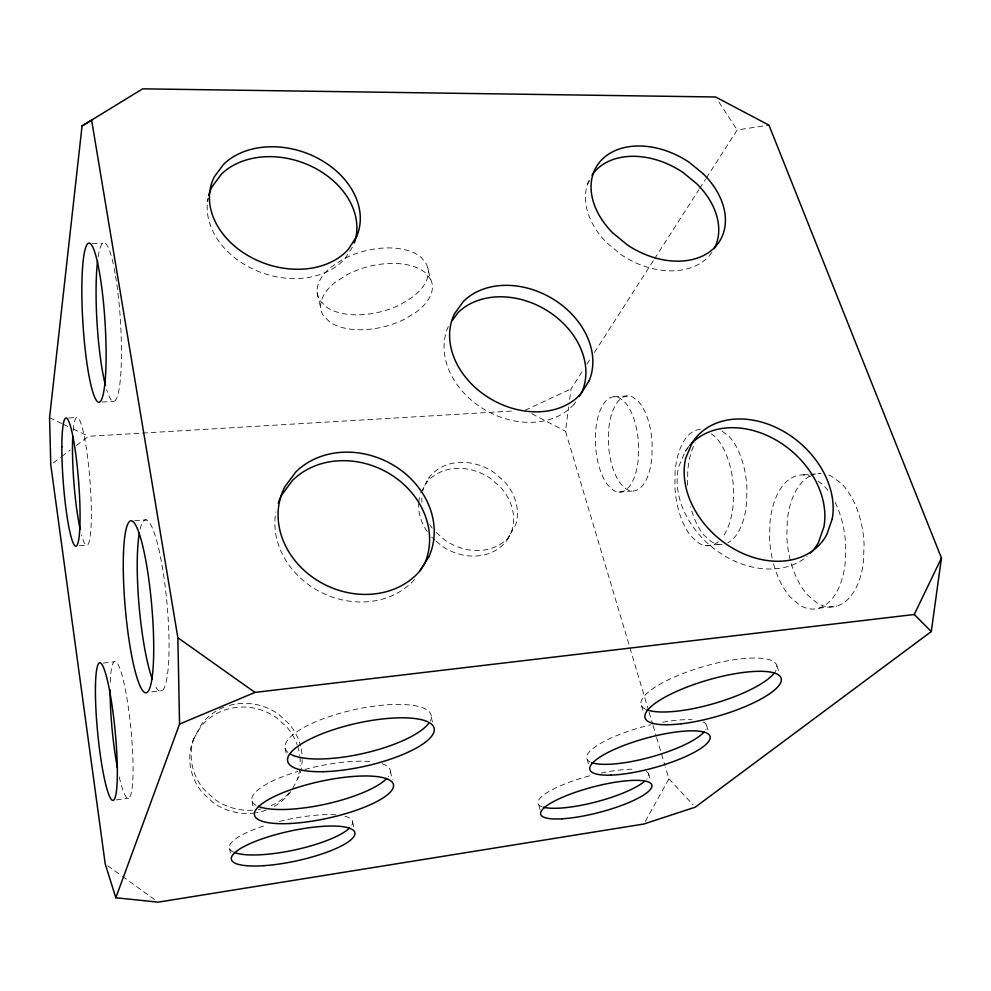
<?xml version="1.0" encoding="UTF-8"?>
<svg xmlns="http://www.w3.org/2000/svg" width="991" height="991" viewBox="0 0 991 991"><rect width="100%" height="100%" fill="white"/><g stroke="black" fill="none" stroke-linecap="round" stroke-linejoin="round"><path stroke-width="0.74" stroke-dasharray="4.96 3.72" d="M687.519 485.28L687.766 470.824A58.085 29.557 85.4 0 1 695.187 442.779M648.671 710.807L565.489 431.234L568.661 407.041M569.664 399.484L571.051 388.906L583.575 369.383M207.553 201.408L208.197 198.596M255.108 812.905A55.62 52.808 22.5 0 1 213.115 802.586L202.362 792.589A55.62 52.808 22.5 0 1 193.48 739.224L201.854 723.665A55.93 53.031 22.6 0 1 224.053 707.215M688.757 446.52A81.002 62.371 40 0 0 685.277 451.289L678.773 466.538A81.002 62.371 40 0 0 718.19 551.727A81.002 62.371 40 0 0 807.157 556.31M507.194 539.872L511.975 530.123A49.538 41.585 31.4 0 0 500.182 486.854L490.619 478.566A49.538 41.585 31.4 0 0 425.882 483.422L429.14 477.464A49.872 41.746 31.4 0 1 494.261 472.67L503.886 480.994A49.872 41.746 31.4 0 1 515.803 524.474L507.194 539.872A49.538 41.585 31.4 0 1 441.478 545.756L436.164 541.086M292.704 788.378L299.158 776.139A55.93 53.031 22.6 0 0 302.181 759.589M420.717 492.985L429.14 477.464M587.415 184.499L589.509 180.647M645.314 821.353L668.913 778.852L665.395 767.022M193.48 739.224L200.405 727.283A55.62 52.808 22.5 0 1 276.638 717.806L287.093 727.357A55.62 52.808 22.5 0 1 297.189 744.811M448.341 326.497A74.474 58.519 29.6 0 0 483.075 408.701A74.474 58.519 29.6 0 0 574.136 404.179L575.585 401.863M586.907 364.18L591.082 357.677M594.427 352.474L653.701 260.088M654.543 258.787L698.791 189.826M699.621 188.525L705.468 179.408M706.298 178.107L737.193 129.97L768.954 125.139M352.4 247.106L344.818 258.849A76.629 58.717 19.4 0 1 255.306 270.134A76.629 58.717 19.4 0 1 208.06 198.336M574.136 404.179L575.684 401.838M685.277 451.289L687.915 448.031M53.204 462.958L60.525 457.446M61.739 456.517L70.274 450.087M76.381 445.492L88.583 436.3L141.032 433.166M525.143 410.237L571.051 388.906M116.381 799.91L128.607 798.238M151.784 691.817L162.066 690.64M818.888 608.177L836.776 606.133M103.299 663.041L113.866 661.901M705.951 545.657L718.921 544.418M79.429 545.731L86.242 545.174M803.168 474.924L809.127 474.454M810.613 474.33L821.031 473.5A67.066 38.228 83.5 0 0 811.257 475.469M618.842 492.093L632.072 491.028M134.665 520.746L146.371 519.829M142.568 433.067L512.805 410.98M613.949 396.747L627.241 395.979M68.713 417.967L76.951 417.508M102.098 402.024L113.854 401.405M92.213 243.625L102.593 243.427M49.55 417.731L62.099 423.702M63.486 424.359L67.673 426.353M73.247 429.004L88.583 436.3M531.87 413.743L565.489 431.234M107.685 865.713L121.224 875.487M122.463 876.378L154.472 899.481M818.033 481.106L822.951 484.735A67.363 37.67 83.6 0 1 828.377 491.078M722.154 431.147L728.893 436.263A58.085 29.557 85.4 0 1 746.929 488.154L746.557 503.589A58.085 29.557 85.4 0 1 727.815 542.771M711.216 433.748L715.663 437.18A58.271 29.185 85.4 0 1 733.551 489.244L733.204 504.741A58.271 29.185 85.4 0 1 722.315 537.432M436.151 532.44L444.909 540.12A49.872 41.746 31.4 0 0 511.009 534.273M431.667 537.134L435.037 540.095M668.913 778.852L693.18 804.903M430.701 279.437L425.238 272.612A57.094 31.08 -14 0 0 346.974 274.718L335.404 282.15A57.094 31.08 -14 0 0 323.339 315.547L329.557 321.889A57.094 31.08 -14 0 0 404.786 319.077L416.022 312.227A57.094 31.08 -14 0 0 430.701 279.437L426.638 264.263L421.163 257.35A56.821 31.439 -14 0 0 343.208 259.171L331.725 266.629A56.821 31.439 -14 0 0 319.833 300.347L326.039 306.776A56.821 31.439 -14 0 0 400.983 304.237L412.145 297.35A56.821 31.439 -14 0 0 426.638 264.263M718.909 102.048L737.193 129.97M776.894 665.94L779.347 673.174M706.496 725.263L708.664 732.176M649.105 712.294L652.623 724.124M653.069 725.598L656.153 735.954M656.587 737.44L664.949 765.548M641.474 705.53L643.617 712.777M648.424 773.438L650.802 781.602M587.291 759.713L588.443 763.85M538.77 804.828L540.169 810.254M431.258 717.125L432.609 722.86M317.157 292.568L320.675 307.867M390.404 771.184L392.3 779.793M352.623 821.873L353.775 827.448M285.185 748.242L286.312 754.089M252.036 801.087L253.349 808.396M229.664 848.804L230.383 853.053M427.232 531.548A49.538 41.585 31.4 0 1 418.648 503.899M418.735 502.487A49.538 41.585 31.4 0 1 420.295 494.274M290.735 791.636A55.62 52.808 22.5 0 1 271.559 807.814M266.331 810.068A55.62 52.808 22.5 0 1 256.533 812.682M297.684 746.297A55.62 52.808 22.5 0 1 299.716 755.291M299.901 756.814A55.62 52.808 22.5 0 1 300.038 766.018M299.728 769.053A55.62 52.808 22.5 0 1 297.164 779.446M722.018 544.468A58.085 29.557 85.4 0 1 711.216 541.594L703.969 535.128A58.085 29.557 85.4 0 1 690.677 506.822M809.932 476.101A67.066 38.228 83.5 0 0 787.325 520.126L786.842 536.614A67.066 38.228 83.5 0 0 807.492 594.835L816.807 602.825A67.066 38.228 83.5 0 0 863.421 562.058L864.09 544.27A67.066 38.228 83.5 0 0 841.086 483.224L831.214 476.101A67.066 38.228 83.5 0 0 826.841 474.416M773.575 563.916A67.363 37.67 83.6 0 0 790.013 596.755L799.204 604.807A67.363 37.67 83.6 0 0 845.088 563.941L845.732 546.091A67.363 37.67 83.6 0 0 835.153 502.387M772.138 558.007A67.363 37.67 83.6 0 1 769.586 538.262L770.032 521.7A67.363 37.67 83.6 0 1 810.353 476.337M718.277 541.656A58.271 29.185 85.4 0 1 698.333 542.808L691.173 536.317A58.271 29.185 85.4 0 1 674.871 486.296L675.082 471.79A58.271 29.185 85.4 0 1 700.389 429.512M414.535 579.475A79.317 68.466 25.8 0 1 322.149 592.841A79.317 68.466 25.8 0 1 275.882 511.901M711.897 252.445A71.364 51.297 30.9 0 1 621.06 254.613L606.542 242.56A71.364 51.297 30.9 0 1 589.719 178.962M73.173 430.379A64.081 8.089 85.6 0 1 84.458 437.279A64.081 8.089 85.6 0 1 91.246 522.207A64.081 8.089 85.6 0 1 81.535 534.942M115.575 276.117A79.441 11.743 86.5 0 1 120.617 376.295A79.441 11.743 86.5 0 1 106.669 389.649M98.159 256.842A79.441 11.743 86.5 0 1 113.915 267.05M114.2 268.487A79.441 11.743 86.5 0 1 115.303 274.544M140.14 529.144A86.056 14.01 84.9 0 1 166.934 602.652A86.056 14.01 84.9 0 1 154.348 684.174M110.261 682.254A68.825 9.377 84.4 0 1 123.689 681.734A68.825 9.377 84.4 0 1 132.819 779.793A68.825 9.377 84.4 0 1 118.92 775.396M646.417 771.555A57.28 13.428 -14.8 0 1 646.764 779.236M541.78 806.674A57.28 13.428 -14.8 0 1 592.123 775.185M601.091 773.091A57.28 13.428 -14.8 0 1 634.847 769.251M590.215 762.017A62.16 15.658 -15.4 0 1 650.988 724.706M662.62 722.266A62.16 15.658 -15.4 0 1 691.991 719.726M703.102 721.968A62.16 15.658 -15.4 0 1 705.765 729.673M645.859 709.345A70.596 19.225 -16.2 0 1 703.461 666.571A70.596 19.225 -16.2 0 1 775.321 671.551M344.893 816.225A62.99 15.596 -12.1 0 1 351.087 826.283M233.43 852.087A62.99 15.596 -12.1 0 1 266.356 825.131M279.412 821.465A62.99 15.596 -12.1 0 1 336.098 814.862M382.13 763.727A70.844 19.3 -12.3 0 1 388.299 776.659M256.05 805.299A70.844 19.3 -12.3 0 1 297.783 771.469M304.832 769.45A70.844 19.3 -12.3 0 1 372.368 761.757M287.91 752.392A74.783 22.347 -12.7 0 1 353.923 709.754A74.783 22.347 -12.7 0 1 430.23 720.878M289.199 792.726A55.93 53.031 22.6 0 1 270.84 805.819M261.19 808.929A55.93 53.031 22.6 0 1 258.329 809.498M252.532 810.18A55.93 53.031 22.6 0 1 214.675 799.328L203.849 789.282A55.93 53.031 22.6 0 1 194.905 735.656M229.404 705.419A55.93 53.031 22.6 0 1 278.483 714.201L289 723.802A55.93 53.031 22.6 0 1 300.595 746.124M301.202 748.824A55.93 53.031 22.6 0 1 302.181 758.041M432.249 528.141A49.872 41.746 31.4 0 1 429.747 524.635M421.955 502.338A49.872 41.746 31.4 0 1 421.881 498.027M422.798 491.04A49.872 41.746 31.4 0 1 423.95 487.064M595.554 432.534L595.48 444.538A47.779 21.505 86.3 0 0 607.892 485.169L613.218 490.149A47.779 21.505 86.3 0 0 638.427 457.161L638.563 444.476A47.779 21.505 86.3 0 0 625.185 402.532L619.635 398.01A47.779 21.505 86.3 0 0 595.554 432.534M608.524 431.68L608.437 443.646A47.63 21.814 86.4 0 0 620.973 484.141L626.374 489.096A47.63 21.814 86.4 0 0 651.979 456.182L652.14 443.534A47.63 21.814 86.4 0 0 638.638 401.727L633.014 397.242A47.63 21.814 86.4 0 0 608.524 431.68"/><path stroke-width="1.49" d="M82.055 125.944L49.55 417.731L50.764 464.791L105.219 863.941L115.823 897.759L158.164 902.157L643.84 824.017L695.286 807.157L931.28 631.54L941.45 558.02L768.954 125.139L715.589 96.982L142.63 88.843L82.055 125.944L91.618 120.122L177.86 637.733L179.557 724.087L115.823 897.759M179.557 724.087L254.972 692.412L914.259 614.494L941.45 558.02M579.215 396.078L582.25 391.21A74.474 58.519 29.6 0 0 547.614 310.926A74.474 58.519 29.6 0 0 457.854 312.834L452.305 320.551M420.122 570.878L424.297 564.436A79.317 68.466 25.8 0 0 391.371 474.887A79.317 68.466 25.8 0 0 292.444 480.499L281.791 494.905A79.317 68.466 25.8 0 0 278.198 503.143M177.86 637.733L254.972 692.412M914.259 614.494L931.28 631.54M689.724 445.393A81.002 62.371 40 0 1 778.108 441.28A81.002 62.371 40 0 1 823.955 526.716L818.455 542.486A81.002 62.371 40 0 1 810.452 553.275M592.023 175.097A71.364 51.297 30.9 0 1 682.811 172.335L696.772 183.744A71.364 51.297 30.9 0 1 714.226 248.63M208.767 195.314A76.629 58.717 19.4 0 1 212.111 186.655L221.414 174.119A76.629 58.717 19.4 0 1 314.234 167.727A76.629 58.717 19.4 0 1 354.332 243.006M80.172 529.293A64.081 8.089 85.6 0 1 72.752 436.535M105.48 385.375A79.441 11.743 86.5 0 1 97.589 261.017M152.304 679.182A86.056 14.01 84.9 0 1 139.409 532.724M117.384 767.74A68.825 9.377 84.4 0 1 110.112 689.872M644.385 781.515A57.28 13.428 -14.8 0 1 594.476 802.326A57.28 13.428 -14.8 0 1 543.204 807.132M704.353 731.68A62.16 15.658 -15.4 0 1 650.641 757.124A62.16 15.658 -15.4 0 1 591.664 762.612M774.628 672.567A70.596 19.225 -16.2 0 1 714.449 703.412A70.596 19.225 -16.2 0 1 646.987 709.829M349.352 828.203A62.99 15.596 -12.1 0 1 293.509 850.204A62.99 15.596 -12.1 0 1 234.433 852.52M386.601 778.616A70.844 19.3 -12.3 0 1 324.813 804.308A70.844 19.3 -12.3 0 1 258.366 806.401M428.583 723.504A74.783 22.347 -12.7 0 1 362.025 753.742A74.783 22.347 -12.7 0 1 290.152 753.978M832.279 518.776L826.791 534.632A81.77 62.668 39.9 0 1 735.669 549.906A81.77 62.668 39.9 0 1 685.784 457.941L692.3 442.618A81.77 62.668 39.9 0 1 781.676 430.342A81.77 62.668 39.9 0 1 832.279 518.776M589.224 380.569L581.073 393.613A75.279 58.841 29.6 0 1 488.365 397.478A75.279 58.841 29.6 0 1 454.473 313.837L463.454 301.363A75.279 58.841 29.6 0 1 554.056 299.678A75.279 58.841 29.6 0 1 589.224 380.569M356.636 236.502L348.188 249.559A77.273 58.952 19.5 0 1 250.711 257.14A77.273 58.952 19.5 0 1 214.366 176.745L223.731 164.172A77.273 58.952 19.5 0 1 319.003 158.894A77.273 58.952 19.5 0 1 356.636 236.502M428.917 556.719L419.106 571.844A80.085 68.887 25.8 0 1 316.724 580.032A80.085 68.887 25.8 0 1 285.049 486.482L295.789 472.001A80.085 68.887 25.8 0 1 395.57 466.526A80.085 68.887 25.8 0 1 428.917 556.719M703.152 173.71L689.067 162.227A71.984 51.458 30.9 0 0 603.308 158.238A71.984 51.458 30.9 0 0 612.426 232.575L627.08 244.727A71.984 51.458 30.9 0 0 713.396 248.716A71.984 51.458 30.9 0 0 703.152 173.71M61.851 446.817A64.229 7.68 85.6 0 0 75.341 546.078A64.229 7.68 85.6 0 0 75.688 453.556A64.229 7.68 85.6 0 0 61.851 446.817M95.47 685.45A69.048 8.77 84.5 0 0 110.893 798.845A69.048 8.77 84.5 0 0 112.801 710.758A69.048 8.77 84.5 0 0 95.47 685.45M123.479 553.263A86.328 13.292 85 0 0 143.856 691.916A86.328 13.292 85 0 0 148.241 575.449A86.328 13.292 85 0 0 123.479 553.263M82.538 268.053A79.701 11.074 86.4 0 0 96.177 400.054A79.701 11.074 86.4 0 0 103.2 299.864A79.701 11.074 86.4 0 0 82.538 268.053M323.301 771.679A75.068 21.852 -12.7 0 0 434.293 730.045A75.068 21.852 -12.7 0 0 325.135 732.597A75.068 21.852 -12.7 0 0 323.301 771.679M289.756 823.521A71.141 18.779 -12.4 0 0 393.563 785.529A71.141 18.779 -12.4 0 0 288.592 790.521A71.141 18.779 -12.4 0 0 289.756 823.521M263.928 865.676A63.189 15.237 -12.2 0 0 354.927 833.022A63.189 15.237 -12.2 0 0 260.472 839.439A63.189 15.237 -12.2 0 0 263.928 865.676M681.337 723.789A70.869 18.742 -16.2 0 0 781.304 678.971A70.869 18.742 -16.2 0 0 676.655 691.371A70.869 18.742 -16.2 0 0 681.337 723.789M610.927 775.123A62.346 15.299 -15.4 0 0 709.197 740.649A62.346 15.299 -15.4 0 0 629.582 743.361A62.346 15.299 -15.4 0 0 610.927 775.123M561.823 818.814A57.453 13.094 -14.7 0 0 651.397 787.895A57.453 13.094 -14.7 0 0 575.734 792.181A57.453 13.094 -14.7 0 0 561.823 818.814"/></g></svg>
